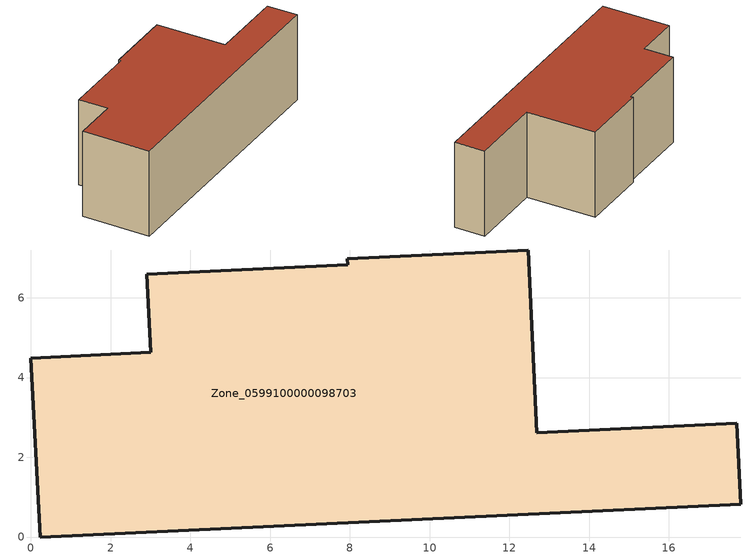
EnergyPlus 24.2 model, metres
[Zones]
Zone_0599100000098703
 floor ground (C_G): 3,4.63 2.91,6.59 7.95,6.83 7.94,6.98 12.47,7.2 12.69,2.61 17.7,2.85 17.8,0.82 0.23,0 0,4.49 z0
 wall outside (C_F): 0.23,0 17.8,0.82 17.7,2.85 12.69,2.61 12.47,7.2 7.94,6.98 7.95,6.83 2.91,6.59 3,4.63 0,4.49 0.23,0 z0:5.84
 roof outside (C_R): 2.91,6.59 3,4.63 0,4.49 0.23,0 17.8,0.82 17.7,2.85 12.69,2.61 12.47,7.2 7.94,6.98 7.95,6.83 z5.84
[BUILDING]
Pand.0599100000098703: North Axis=0; Terrain=City; Loads Convergence Tolerance Value=0.04; Temperature Convergence Tolerance Value=0.4; Solar Distribution=FullExterior; Maximum Number of Warmup Days=25; Minimum Number of Warmup Days=1
[Site:Location]
Rotterdam.The.Hague.AP_ZH_NLD Design_Conditions: Latitude=51.96; Longitude=4.45; Time Zone=1; Elevation=-4.5
[SITE:GROUNDTEMPERATURE:BUILDINGSURFACE]
18, 18, 18, 18, 18, 18, 18, 18, 18, 18, 18, 18
[MATERIAL] Thermal Absorptance=0.9; Solar Absorptance=0.7; Visible Absorptance=0.7
Name | Roughness | Thickness | Conductivity | Density | Specific Heat
G.TC.1946 | MediumSmooth | 0.15 | 1 | 540 | 1210
F.TC.1946 | Rough | 0.3 | 0.857143 | 1920 | 840
R.TC.1946 | MediumRough | 0.2 | 0.909091 | 1500 | 1000
[CONSTRUCTION]
C_G: G.TC.1946
C_F: F.TC.1946
C_R: R.TC.1946
[ZONE]
Zone_0599100000098703: Type=1; Multiplier=1; Ceiling Height=Autocalculate; Volume=Autocalculate; Floor Area=autocalculate; Part of Total Floor Area=Yes
[ZONEINFILTRATION:DESIGNFLOWRATE]
Infil_Zone_0599100000098703: Zone or ZoneList or Space or SpaceList=Zone_0599100000098703; Schedule=AlwaysOn; Design Flow Rate Calculation Method=Flow/Area; Flow Rate per Floor Area=0.003; Constant Term Coefficient=1; Temperature Term Coefficient=0; Velocity Term Coefficient=0; Velocity Squared Term Coefficient=0
[HVACTEMPLATE:ZONE:IDEALLOADSAIRSYSTEM]
Zone_0599100000098703: Maximum Heating Supply Air Temperature=50; Minimum Cooling Supply Air Temperature=13; Maximum Heating Supply Air Humidity Ratio=0.0156; Minimum Cooling Supply Air Humidity Ratio=0.0077; Heating Limit=NoLimit; Cooling Limit=NoLimit; Dehumidification Control Type=ConstantSensibleHeatRatio; Cooling Sensible Heat Ratio=0.7; Dehumidification Setpoint=60; Humidification Control Type=None; Humidification Setpoint=30; Outdoor Air Method=None; Outdoor Air Flow Rate per Person=0.00944; Outdoor Air Flow Rate per Zone Floor Area=0; Outdoor Air Flow Rate per Zone=0; Demand Controlled Ventilation Type=None; Outdoor Air Economizer Type=NoEconomizer; Heat Recovery Type=None; Sensible Heat Recovery Effectiveness=0.7; Latent Heat Recovery Effectiveness=0.65
[ZONECONTROL:THERMOSTAT]
ThermostatControl_Zone_0599100000098703: Zone or ZoneList=Zone_0599100000098703; Control Type Schedule=DualSetpointControlType; Control 1=Thermostat_Zone_0599100000098703; Temperature Difference Between Cutout And Setpoint=0
[THERMOSTATSETPOINT:DUALSETPOINT]
Thermostat_Zone_0599100000098703: Heating Setpoint Temperature Schedule=HeatingSetpoint_Zone_0599100000098703; Cooling Setpoint Temperature Schedule=CoolingSetpoint_Zone_0599100000098703
[SCHEDULE:COMPACT]
HeatingSetpoint_Zone_0599100000098703: Through: 12/31, For: AllDays, Until: 24:00, 21
CoolingSetpoint_Zone_0599100000098703: Through: 12/31, For: AllDays, Until: 24:00, 24
DualSetpointControlType: Through: 12/31, For: AllDays, Until: 24:00, 4
AlwaysOn: Through: 12/31, For: AllDays, Until: 24:00, 1
